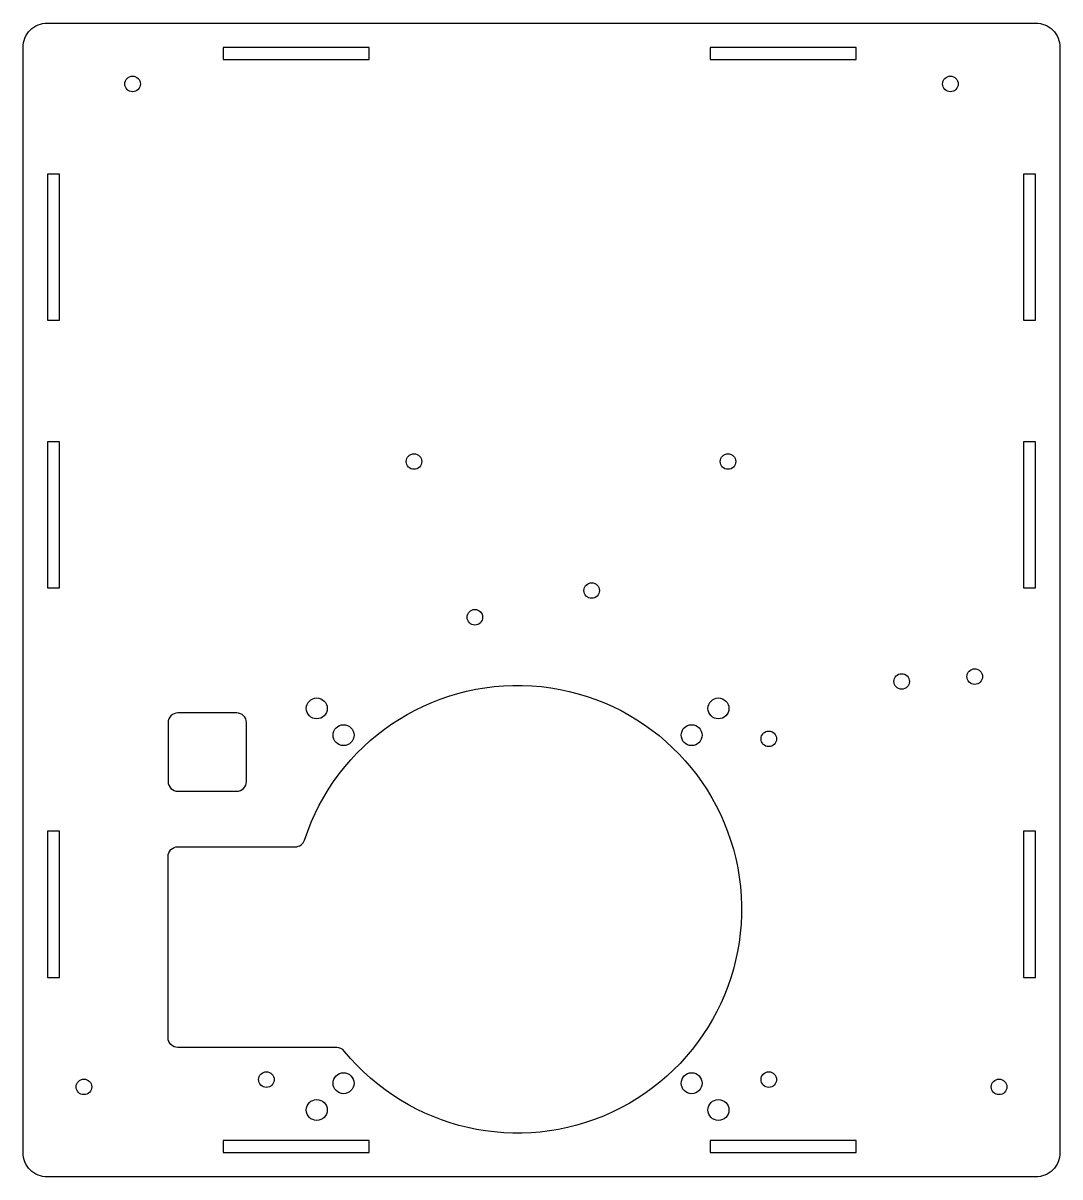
# Model space of a CAD drawing. Header units: millimetres. Extents: x -203 to 10, y -106 to 131.
import ezdxf

# ---------------------------------------------------------------- set-up
doc = ezdxf.new("R2010")
doc.units = ezdxf.units.MM
doc.layers.get('0').update_dxf_attribs({"linetype": 'CONTINUOUS'})

msp = doc.modelspace()

# ---------------------------------------------------------------- linework, layer by layer
for points in [[(10, -101.28, -0.414214), (5, -106.28), (-197.96, -106.28, -0.414214), (-202.96, -101.28), (-202.96, 125.76, -0.414214), (-197.96, 130.76), (5, 130.76, -0.414214), (10, 125.76)], [(-145.15, -37.08, -3.916153), (-136.99, -80.43, 0.224859), (-138.53, -79.69), (-171.17, -79.69, -0.414214), (-173.17, -77.69), (-173.17, -40.46, -0.414214), (-171.17, -38.46), (-147.05, -38.46, 0.324973)], [(-171.17, -27.05), (-159.09, -27.05, 0.414214), (-157.09, -25.05), (-157.09, -12.97, 0.414214), (-159.09, -10.97), (-171.17, -10.97, 0.414214), (-173.17, -12.97), (-173.17, -25.05, 0.414214)]]:
    msp.add_lwpolyline(points, format="xyb", close=True)
for points in [[(-161.85, 123.26), (-131.85, 123.26), (-131.85, 125.76), (-161.85, 125.76)], [(-61.85, 123.26), (-31.85, 123.26), (-31.85, 125.76), (-61.85, 125.76)], [(-197.96, 69.72), (-195.46, 69.72), (-195.46, 99.72), (-197.96, 99.72)], [(2.5, 99.72), (2.5, 69.72), (5, 69.72), (5, 99.72)], [(-197.96, 14.72), (-195.46, 14.72), (-195.46, 44.72), (-197.96, 44.72)], [(2.5, 44.72), (2.5, 14.72), (5, 14.72), (5, 44.72)], [(-197.96, -35.28), (-197.96, -65.28), (-195.46, -65.28), (-195.46, -35.28)], [(2.5, -35.28), (2.5, -65.28), (5, -65.28), (5, -35.28)], [(-131.85, -101.28), (-131.85, -98.78), (-161.85, -98.78), (-161.85, -101.28)], [(-31.85, -101.28), (-31.85, -98.78), (-61.85, -98.78), (-61.85, -101.28)]]:
    msp.add_lwpolyline(points, close=True)
for centre, radius in [((-180.46, 118.26), 1.6), ((-12.5, 118.26), 1.6), ((-122.67, 40.69), 1.6), ((-58.17, 40.69), 1.6), ((-86.17, 14.19), 1.6), ((-110.17, 8.69), 1.6), ((-7.5, -3.5), 1.6), ((-22.5, -4.5), 1.6), ((-142.64, -10.03), 2.15), ((-60.14, -10.03), 2.15), ((-137.14, -15.53), 2.15), ((-65.64, -15.53), 2.15), ((-49.79, -16.28), 1.6), ((-152.99, -86.28), 1.6), ((-137.14, -87.03), 2.15), ((-65.64, -87.03), 2.15), ((-49.79, -86.28), 1.6), ((-190.46, -87.78), 1.6), ((-2.5, -87.78), 1.6), ((-142.64, -92.53), 2.15), ((-60.14, -92.53), 2.15)]:
    msp.add_circle(centre, radius)

doc.saveas('drawing.dxf')
